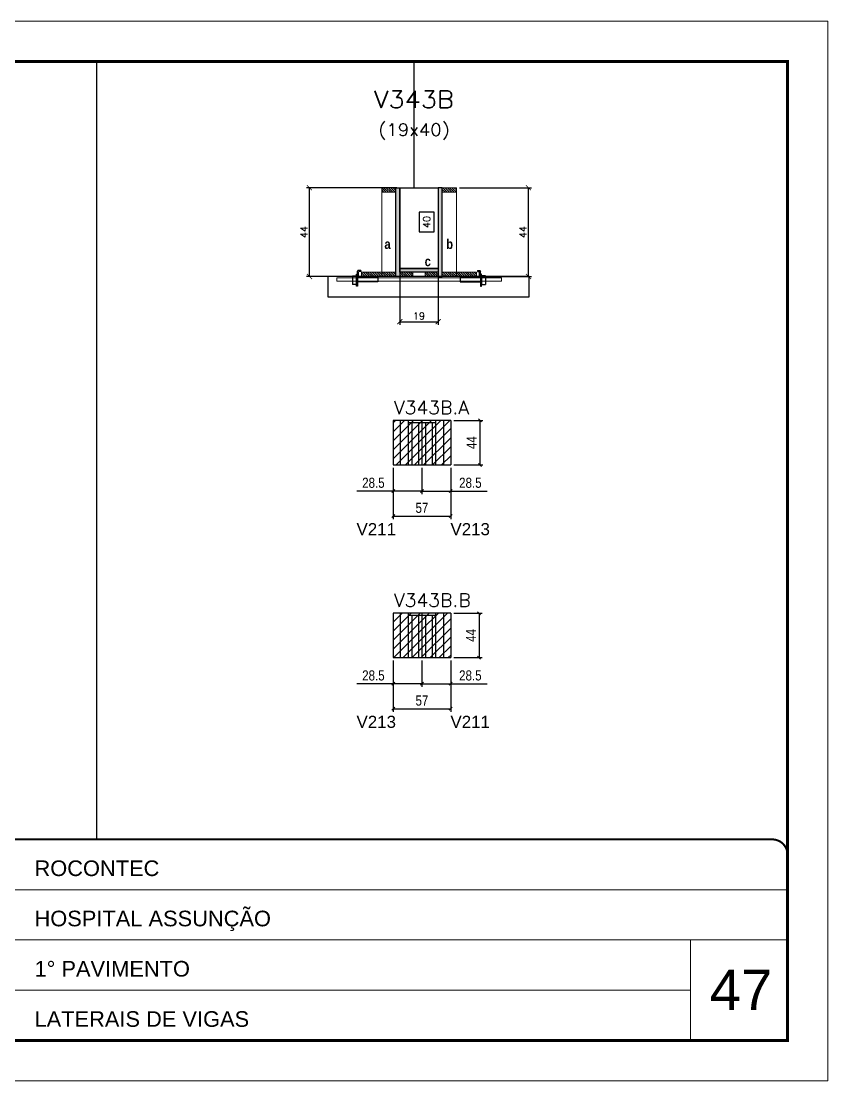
# Model space of a CAD drawing. Extents: x 137137 to 143418, y 10464 to 34486.
# Drawn here: x 140993 to 141792, y 20801 to 21851 of the extents above; entities that cross this region are included whole.
import ezdxf
from ezdxf.enums import TextEntityAlignment as Align

# ---------------------------------------------------------------- set-up
doc = ezdxf.new("R2010")
doc.units = 0
for name, pattern in [('CONTINUO', [0]), ('DASHED', [0.75, 0.5, -0.25]), ('HIDDEN', [0.375, 0.25, -0.125])]:
    doc.linetypes.add(name, pattern=pattern)
for name, color, linetype in [('5', 5, 'Continuous'), ('barrote', 251, 'Continuous'), ('COTA', 241, 'Continuous'), ('Cota Seção (2x)', 4, 'Continuous'), ('detalhes', 4, 'Continuous'), ('Painéis', 200, 'Continuous'), ('presilha', 1, 'Continuous'), ('SARR_2.2x7', 40, 'Continuous'), ('SARR_3.5x7', 81, 'Continuous'), ('Texto de Titulo', 7, 'Continuous'), ('Texto Qtd Sarr', 242, 'Continuous')]:
    doc.layers.add(name, color=color, linetype=linetype)
for name, color, linetype, lineweight in [('CARIMBO', 255, 'Continuous', 9), ('CONCRETO', 251, 'Continuous', 25), ('Folhas', 255, 'Continuous', 9), ('Hachura', 251, 'Continuous', 9), ('Madeira', 126, 'Continuous', 18), ('SARRAFO DE PRESSAO', 251, 'DASHED', 9), ('SCO-___-LAJ', 2, 'Continuous', 0), ('Texto Seção', 7, 'Continuous', 15)]:
    doc.layers.add(name, color=color, linetype=linetype, lineweight=lineweight)
doc.styles.add('ARIAL', font='arial.ttf')
doc.styles.add('COTA TECNICA', font='techl___.ttf', dxfattribs={"height": 10})
doc.styles.add('REGUA-120', font='ROMANS.shx', dxfattribs={"height": 15})
doc.styles.add('Romans', font='romans.shx')
doc.styles.get("Standard").update_dxf_attribs({"font": 'arial.ttf'})
doc.styles.add('TECNICA', font='techb___.ttf', dxfattribs={"height": 10})
doc.dimstyles.new('Cota Seção (2x)', dxfattribs={"dimtxt": 7, "dimasz": 5, "dimexe": 3, "dimexo": 3, "dimgap": 2, "dimtad": 3, "dimdec": 1, "dimlfac": 0.5, "dimzin": 12, "dimdsep": 46, "dimtxsty": 'Romans', "dimblk": 'ARCHTICK', "dimcen": 0, "dimclrd": 4, "dimclre": 4, "dimclrt": 1, "dimadec": 1, "dimazin": 3, "dimtfac": 1, "dimtdec": 1, "dimtmove": 0, "dimatfit": 3, "dimldrblk": 'OBLIQUE', "dimfxl": 1, "dimtolj": 1, "dimtzin": 12, "dimarcsym": 0})
doc.dimstyles.new('Cota Seção interna', dxfattribs={"dimtxt": 7, "dimasz": 6, "dimexe": 0.18, "dimexo": 2, "dimgap": -4, "dimtad": 3, "dimdec": 1, "dimlfac": 0.5, "dimzin": 12, "dimdsep": 46, "dimtxsty": 'Romans', "dimblk": 'ARCHTICK', "dimcen": 0.09, "dimse1": 1, "dimse2": 1, "dimsd1": 1, "dimsd2": 1, "dimclrd": 180, "dimclre": 5, "dimclrt": 1, "dimadec": 0, "dimazin": 3, "dimtfac": 1, "dimtdec": 1, "dimtofl": 0, "dimtmove": 0, "dimatfit": 3, "dimldrblk": 'ARCHTICK', "dimfxl": 1, "dimtolj": 1, "dimtzin": 0, "dimarcsym": 0})
doc.dimstyles.new('PAINEL', dxfattribs={"dimtxt": 10, "dimasz": 3, "dimexe": 3, "dimexo": 3, "dimgap": 3, "dimtad": 1, "dimdec": 1, "dimzin": 12, "dimdsep": 46, "dimtxsty": 'COTA TECNICA', "dimblk1": 'OBLIQUE', "dimblk2": 'OBLIQUE', "dimsah": 1, "dimcen": 0.9, "dimclrd": 4, "dimclre": 4, "dimclrt": 240, "dimadec": 1, "dimazin": 3, "dimtfac": 1, "dimtdec": 1, "dimtmove": 0, "dimatfit": 3, "dimfxl": 1, "dimtolj": 1, "dimtzin": 12, "dimarcsym": 0})
pattern_1 = [(45, (3170, -6891.4506), (-4.49012806, 4.49012806), [])]
pattern_2 = [(315, (164324.7636, 13368.8062), (1.12253202, 1.12253202), [])]
pattern_3 = [(315, (164324.7636, 13295.2062), (1.12253202, 1.12253202), [])]

# ---------------------------------------------------------------- blocks, each defined once
blk = doc.blocks.new('9999999999')
at = {"color": 30, "linetype": 'CONTINUO'}
for p, q in [((98564.6, 34379.6), (99584, 34379.6)), ((98564.6, 34329.8), (99488, 34329.8)), ((99584, 34329.8), (99488, 34329.8)), ((99488, 34329.8), (99488, 34230.2)), ((98564.6, 34280), (99488, 34280))]:
    blk.add_line(p, q, dxfattribs=at)
at = {"color": 30, "linetype": 'CONTINUO', "const_width": 2}
blk.add_lwpolyline([(99584, 34230.2), (99584, 34414.4, 0.414214), (99569, 34429.4), (98229, 34429.4, 0.414214), (98214, 34414.4), (98214, 34245.2, 0.414214), (98229, 34230.2), (99584, 34230.2)], format="xyb", dxfattribs=at)
at = {"layer": 'Folhas'}
blk.add_lwpolyline([(98139, 34190.2), (99624, 34190.2), (99624, 35240.2), (98139, 35240.2)], close=True, dxfattribs=at)
at = {"layer": 'Folhas', "color": 30, "const_width": 3}
blk.add_lwpolyline([(98214, 34230.2), (99584, 34230.2), (99584, 35200.2), (98214, 35200.2)], close=True, dxfattribs=at)
at = {"color": 7, "linetype": 'Continuous', "ltscale": 5, "style": 'ARIAL'}
for s, height, p in [('ROCONTEC', 15.48, (98837.7, 34393.1)), ('HOSPITAL ASSUNÇÃO', 15.483, (98837.7, 34343.3)), ('1° PAVIMENTO', 15.483, (98837.7, 34293.5)), ('LATERAIS DE VIGAS', 15.483, (98837.7, 34243.7))]:
    blk.add_text(s, height=height, dxfattribs=at).set_placement(p)
blk = doc.blocks.new('_Oblique')
at = {"color": 0, "linetype": 'ByBlock', "lineweight": -2}
blk.add_line((-0.5, -0.5), (0.5, 0.5), dxfattribs=at)
blk = doc.blocks.new('*D1895')
at = {"layer": 'COTA', "color": 4, "linetype": 'ByBlock', "lineweight": -2, "transparency": 16777216}
for p, q in [((141361.5, 21408.8), (141361.5, 21358.1)), ((141418.5, 21408.8), (141418.5, 21358.1)), ((141361.5, 21361.1), (141418.5, 21361.1))]:
    blk.add_line(p, q, dxfattribs=at)
at = {"layer": 'Defpoints', "color": 0, "linetype": 'ByBlock', "transparency": 16777216}
for p in [(141361.5, 21411.8), (141418.5, 21411.8), (141418.5, 21361.1)]:
    blk.add_point(p, dxfattribs=at)
at = {"layer": 'COTA', "color": 4, "linetype": 'ByBlock', "lineweight": -2, "transparency": 16777216, "xscale": 3, "yscale": 3, "zscale": 3, "rotation": 180}
blk.add_blockref('_Oblique', (141361.5, 21361.1), dxfattribs=at)
at = {"layer": 'COTA', "color": 4, "linetype": 'ByBlock', "lineweight": -2, "transparency": 16777216, "xscale": 3, "yscale": 3, "zscale": 3}
blk.add_blockref('_Oblique', (141418.5, 21361.1), dxfattribs=at)
at = {"layer": 'COTA', "color": 240, "linetype": 'ByBlock', "transparency": 16777216, "insert": (141390, 21369.2), "char_height": 10, "attachment_point": 5, "style": 'COTA TECNICA'}
blk.add_mtext('\\A1;57', dxfattribs=at)
blk = doc.blocks.new('*D1896')
at = {"layer": 'COTA', "color": 4, "linetype": 'ByBlock', "lineweight": -2, "transparency": 16777216}
for p, q in [((141361.5, 21408.8), (141361.5, 21382.9)), ((141390, 21408.8), (141390, 21382.9)), ((141361.5, 21385.9), (141325.4, 21385.9)), ((141390, 21385.9), (141361.5, 21385.9))]:
    blk.add_line(p, q, dxfattribs=at)
at = {"layer": 'Defpoints', "color": 0, "linetype": 'ByBlock', "transparency": 16777216}
for p in [(141361.5, 21411.8), (141390, 21411.8), (141390, 21385.9)]:
    blk.add_point(p, dxfattribs=at)
at = {"layer": 'COTA', "color": 4, "linetype": 'ByBlock', "lineweight": -2, "transparency": 16777216, "xscale": 3, "yscale": 3, "zscale": 3, "rotation": 180}
blk.add_blockref('_Oblique', (141361.5, 21385.9), dxfattribs=at)
at = {"layer": 'COTA', "color": 4, "linetype": 'ByBlock', "lineweight": -2, "transparency": 16777216, "xscale": 3, "yscale": 3, "zscale": 3}
blk.add_blockref('_Oblique', (141390, 21385.9), dxfattribs=at)
at = {"layer": 'COTA', "color": 240, "linetype": 'ByBlock', "transparency": 16777216, "insert": (141341.9, 21394), "char_height": 10, "attachment_point": 5, "style": 'COTA TECNICA'}
blk.add_mtext('\\A1;28.5', dxfattribs=at)
blk = doc.blocks.new('_ArchTick')
at = {"color": 0, "linetype": 'ByBlock', "const_width": 0.15}
blk.add_lwpolyline([(-0.5, -0.5), (0.5, 0.5)], dxfattribs=at)
blk = doc.blocks.new('*D1897')
at = {"layer": 'COTA', "color": 4, "lineweight": -2, "transparency": 16777216}
for p, q in [((141365.1, 21686.4), (141275.5, 21686.4)), ((141278.5, 21598.4), (141278.5, 21686.4)), ((141327.1, 21598.4), (141275.5, 21598.4))]:
    blk.add_line(p, q, dxfattribs=at)
at = {"layer": 'Defpoints', "color": 0, "transparency": 16777216}
for p in [(141278.5, 21686.4), (141368.1, 21686.4), (141330.1, 21598.4)]:
    blk.add_point(p, dxfattribs=at)
at = {"layer": 'COTA', "color": 4, "lineweight": -2, "transparency": 16777216, "xscale": 5, "yscale": 5, "zscale": 5}
for p, rotation in [((141278.5, 21686.4), 90), ((141278.5, 21598.4), 270)]:
    blk.add_blockref('_ArchTick', p, dxfattribs=dict(at, rotation=rotation))
at = {"layer": 'COTA', "color": 1, "transparency": 16777216, "insert": (141273, 21642.4), "char_height": 7, "attachment_point": 5, "rotation": 90, "style": 'Romans'}
blk.add_mtext('\\A1;44', dxfattribs=at)
blk = doc.blocks.new('*D1898')
at = {"layer": 'COTA', "color": 4, "lineweight": -2, "transparency": 16777216}
for p, q in [((141427.1, 21686.4), (141498.6, 21686.4)), ((141495.6, 21598.4), (141495.6, 21686.4)), ((141447.1, 21598.4), (141498.6, 21598.4))]:
    blk.add_line(p, q, dxfattribs=at)
at = {"layer": 'Defpoints', "color": 0, "transparency": 16777216}
for p in [(141424.1, 21686.4), (141495.6, 21686.4), (141444.1, 21598.4)]:
    blk.add_point(p, dxfattribs=at)
at = {"layer": 'COTA', "color": 4, "lineweight": -2, "transparency": 16777216, "xscale": 5, "yscale": 5, "zscale": 5}
for p, rotation in [((141495.6, 21686.4), 90), ((141495.6, 21598.4), 270)]:
    blk.add_blockref('_ArchTick', p, dxfattribs=dict(at, rotation=rotation))
at = {"layer": 'COTA', "color": 1, "transparency": 16777216, "insert": (141490.1, 21642.4), "char_height": 7, "attachment_point": 5, "rotation": 90, "style": 'Romans'}
blk.add_mtext('\\A1;44', dxfattribs=at)
blk = doc.blocks.new('*D1899')
at = {"layer": 'Cota Seção (2x)', "color": 180, "lineweight": -2, "transparency": 16777216}
for p, q in [((141402.1, 21662.1), (141387.1, 21662.1)), ((141387.1, 21662.1), (141387.1, 21642.8)), ((141402.1, 21642.8), (141402.1, 21662.1)), ((141387.1, 21642.8), (141402.1, 21642.8))]:
    blk.add_line(p, q, dxfattribs=at)
at = {"layer": 'Defpoints', "color": 0, "transparency": 16777216}
for p in [(141406.1, 21686.4), (141406.1, 21686.4), (141406.1, 21606.5)]:
    blk.add_point(p, dxfattribs=at)
at = {"layer": 'Cota Seção (2x)', "color": 1, "transparency": 16777216, "insert": (141394.6, 21652.4), "char_height": 7, "attachment_point": 5, "rotation": 90, "style": 'Romans'}
blk.add_mtext('\\A1;40', dxfattribs=at)
blk = doc.blocks.new('titulo1')
at = {"layer": 'Defpoints', "color": 252, "linetype": 'HIDDEN', "ltscale": 2}
blk.add_line((0, 0), (0, 125), dxfattribs=at)
at = {"layer": 'Defpoints', "style": 'Romans', "oblique": 15}
blk.add_attdef('FOLHA', text='', height=10, dxfattribs=at).set_placement((0, 15.6), align=Align.MIDDLE_CENTER)
at = {"layer": 'Texto Qtd Sarr', "color": 3, "style": 'Romans', "oblique": 15}
for tag, height, p in [('TITULO', 17, (0, 71.4)), ('SEÇÃO', 12, (0, 41.5))]:
    blk.add_attdef(tag, text='', height=height, dxfattribs=at).set_placement(p, align=Align.MIDDLE_CENTER)
blk = doc.blocks.new('PRESILHA METÁLICA 1')
at = {"layer": 'presilha'}
for p, q in [((7.5, 10.6), (7.5, 19.9)), ((12, 21), (8.6, 21)), ((9, 11.6), (9, 18.9)), ((12, 19.5), (9.6, 19.5)), ((12, 21), (12, 19.5)), ((0, 13), (6, 13)), ((0, 13), (0, 0)), ((6, 0), (0, 0)), ((6, 15.5), (7.5, 15.5)), ((6, -2.5), (6, 15.5)), ((6, 13), (6, 0)), ((7.5, 15.5), (7.5, -2.5)), ((37.5, 4.1), (7.5, 4.1)), ((37.5, 11), (9.6, 11)), ((37.5, 11), (37.5, 4.1)), ((7.5, -2.5), (6, -2.5))]:
    blk.add_line(p, q, dxfattribs=at)
for centre, radius, start, end in [((8.6, 19.9), 1.14, 90, 180), ((9.6, 18.9), 0.57, 90, 180), ((9.6, 11.6), 0.57, 180, 270)]:
    blk.add_arc(centre, radius, start, end, dxfattribs=at)
blk = doc.blocks.new('*D1900')
at = {"layer": 'COTA', "color": 4, "lineweight": -2, "transparency": 16777216}
for p, q in [((141368.1, 21599.8), (141368.1, 21550.7)), ((141406.1, 21599.8), (141406.1, 21550.7)), ((141368.1, 21553.7), (141406.1, 21553.7))]:
    blk.add_line(p, q, dxfattribs=at)
at = {"layer": 'Defpoints', "color": 0, "transparency": 16777216}
for p in [(141368.1, 21602.8), (141406.1, 21602.8), (141406.1, 21553.7)]:
    blk.add_point(p, dxfattribs=at)
at = {"layer": 'COTA', "color": 4, "lineweight": -2, "transparency": 16777216, "xscale": 5, "yscale": 5, "zscale": 5, "rotation": 180}
blk.add_blockref('_ArchTick', (141368.1, 21553.7), dxfattribs=at)
at = {"layer": 'COTA', "color": 4, "lineweight": -2, "transparency": 16777216, "xscale": 5, "yscale": 5, "zscale": 5}
blk.add_blockref('_ArchTick', (141406.1, 21553.7), dxfattribs=at)
at = {"layer": 'COTA', "color": 1, "transparency": 16777216, "insert": (141387.1, 21559.2), "char_height": 7, "attachment_point": 5, "style": 'Romans'}
blk.add_mtext('\\A1;19', dxfattribs=at)
blk = doc.blocks.new('*D1901')
at = {"layer": 'COTA', "color": 4, "lineweight": -2, "transparency": 16777216}
for p, q in [((141390, 21408.8), (141390, 21382.9)), ((141418.5, 21408.8), (141418.5, 21382.9)), ((141390, 21385.9), (141418.5, 21385.9)), ((141418.5, 21385.9), (141454.6, 21385.9))]:
    blk.add_line(p, q, dxfattribs=at)
at = {"layer": 'Defpoints', "color": 0, "transparency": 16777216}
for p in [(141390, 21411.8), (141418.5, 21411.8), (141418.5, 21385.9)]:
    blk.add_point(p, dxfattribs=at)
at = {"layer": 'COTA', "color": 4, "lineweight": -2, "transparency": 16777216, "xscale": 3, "yscale": 3, "zscale": 3, "rotation": 180}
blk.add_blockref('_Oblique', (141390, 21385.9), dxfattribs=at)
at = {"layer": 'COTA', "color": 4, "lineweight": -2, "transparency": 16777216, "xscale": 3, "yscale": 3, "zscale": 3}
blk.add_blockref('_Oblique', (141418.5, 21385.9), dxfattribs=at)
at = {"layer": 'COTA', "color": 240, "transparency": 16777216, "insert": (141438, 21394), "char_height": 10, "attachment_point": 5, "style": 'COTA TECNICA'}
blk.add_mtext('\\A1;28.5', dxfattribs=at)
blk = doc.blocks.new('*D1863')
at = {"layer": 'COTA', "color": 4, "linetype": 'ByBlock', "lineweight": -2, "transparency": 16777216}
for p, q in [((141361.5, 21217.8), (141361.5, 21167.1)), ((141418.5, 21217.8), (141418.5, 21167.1)), ((141361.5, 21170.1), (141418.5, 21170.1))]:
    blk.add_line(p, q, dxfattribs=at)
at = {"layer": 'Defpoints', "color": 0, "linetype": 'ByBlock', "transparency": 16777216}
for p in [(141361.5, 21220.8), (141418.5, 21220.8), (141418.5, 21170.1)]:
    blk.add_point(p, dxfattribs=at)
at = {"layer": 'COTA', "color": 4, "linetype": 'ByBlock', "lineweight": -2, "transparency": 16777216, "xscale": 3, "yscale": 3, "zscale": 3, "rotation": 180}
blk.add_blockref('_Oblique', (141361.5, 21170.1), dxfattribs=at)
at = {"layer": 'COTA', "color": 4, "linetype": 'ByBlock', "lineweight": -2, "transparency": 16777216, "xscale": 3, "yscale": 3, "zscale": 3}
blk.add_blockref('_Oblique', (141418.5, 21170.1), dxfattribs=at)
at = {"layer": 'COTA', "color": 240, "linetype": 'ByBlock', "transparency": 16777216, "insert": (141390, 21178.2), "char_height": 10, "attachment_point": 5, "style": 'COTA TECNICA'}
blk.add_mtext('\\A1;57', dxfattribs=at)
blk = doc.blocks.new('*D1864')
at = {"layer": 'COTA', "color": 4, "linetype": 'ByBlock', "lineweight": -2, "transparency": 16777216}
for p, q in [((141361.5, 21217.8), (141361.5, 21191.9)), ((141390, 21217.8), (141390, 21191.9)), ((141361.5, 21194.9), (141325.4, 21194.9)), ((141390, 21194.9), (141361.5, 21194.9))]:
    blk.add_line(p, q, dxfattribs=at)
at = {"layer": 'Defpoints', "color": 0, "linetype": 'ByBlock', "transparency": 16777216}
for p in [(141361.5, 21220.8), (141390, 21220.8), (141390, 21194.9)]:
    blk.add_point(p, dxfattribs=at)
at = {"layer": 'COTA', "color": 4, "linetype": 'ByBlock', "lineweight": -2, "transparency": 16777216, "xscale": 3, "yscale": 3, "zscale": 3, "rotation": 180}
blk.add_blockref('_Oblique', (141361.5, 21194.9), dxfattribs=at)
at = {"layer": 'COTA', "color": 4, "linetype": 'ByBlock', "lineweight": -2, "transparency": 16777216, "xscale": 3, "yscale": 3, "zscale": 3}
blk.add_blockref('_Oblique', (141390, 21194.9), dxfattribs=at)
at = {"layer": 'COTA', "color": 240, "linetype": 'ByBlock', "transparency": 16777216, "insert": (141341.9, 21203.1), "char_height": 10, "attachment_point": 5, "style": 'COTA TECNICA'}
blk.add_mtext('\\A1;28.5', dxfattribs=at)
blk = doc.blocks.new('*D1902')
at = {"layer": 'COTA', "color": 4, "lineweight": -2, "transparency": 16777216}
for p, q in [((141390, 21217.8), (141390, 21191.9)), ((141418.5, 21217.8), (141418.5, 21191.9)), ((141390, 21194.9), (141418.5, 21194.9)), ((141418.5, 21194.9), (141454.6, 21194.9))]:
    blk.add_line(p, q, dxfattribs=at)
at = {"layer": 'Defpoints', "color": 0, "transparency": 16777216}
for p in [(141390, 21220.8), (141418.5, 21220.8), (141418.5, 21194.9)]:
    blk.add_point(p, dxfattribs=at)
at = {"layer": 'COTA', "color": 4, "lineweight": -2, "transparency": 16777216, "xscale": 3, "yscale": 3, "zscale": 3, "rotation": 180}
blk.add_blockref('_Oblique', (141390, 21194.9), dxfattribs=at)
at = {"layer": 'COTA', "color": 4, "lineweight": -2, "transparency": 16777216, "xscale": 3, "yscale": 3, "zscale": 3}
blk.add_blockref('_Oblique', (141418.5, 21194.9), dxfattribs=at)
at = {"layer": 'COTA', "color": 240, "transparency": 16777216, "insert": (141438, 21203.1), "char_height": 10, "attachment_point": 5, "style": 'COTA TECNICA'}
blk.add_mtext('\\A1;28.5', dxfattribs=at)
blk = doc.blocks.new('*D1903')
at = {"layer": 'COTA', "color": 4, "lineweight": -2, "transparency": 16777216}
for p, q in [((141421.5, 21455.8), (141450.4, 21455.8)), ((141447.4, 21455.8), (141447.4, 21411.8)), ((141421.5, 21411.8), (141450.4, 21411.8))]:
    blk.add_line(p, q, dxfattribs=at)
at = {"layer": 'Defpoints', "color": 0, "transparency": 16777216}
for p in [(141418.5, 21455.8), (141418.5, 21411.8), (141447.4, 21411.8)]:
    blk.add_point(p, dxfattribs=at)
at = {"layer": 'COTA', "color": 4, "lineweight": -2, "transparency": 16777216, "xscale": 3, "yscale": 3, "zscale": 3}
for p, rotation in [((141447.4, 21455.8), 90), ((141447.4, 21411.8), 270)]:
    blk.add_blockref('_Oblique', p, dxfattribs=dict(at, rotation=rotation))
at = {"layer": 'COTA', "color": 240, "transparency": 16777216, "insert": (141439.3, 21433.8), "char_height": 10, "attachment_point": 5, "rotation": 90, "style": 'COTA TECNICA'}
blk.add_mtext('\\A1;44', dxfattribs=at)
blk = doc.blocks.new('*D1904')
at = {"layer": 'COTA', "color": 4, "lineweight": -2, "transparency": 16777216}
for p, q in [((141421.5, 21264.8), (141449.7, 21264.8)), ((141446.7, 21264.8), (141446.7, 21220.8)), ((141421.5, 21220.8), (141449.7, 21220.8))]:
    blk.add_line(p, q, dxfattribs=at)
at = {"layer": 'Defpoints', "color": 0, "transparency": 16777216}
for p in [(141418.5, 21264.8), (141418.5, 21220.8), (141446.7, 21220.8)]:
    blk.add_point(p, dxfattribs=at)
at = {"layer": 'COTA', "color": 4, "lineweight": -2, "transparency": 16777216, "xscale": 3, "yscale": 3, "zscale": 3}
for p, rotation in [((141446.7, 21264.8), 90), ((141446.7, 21220.8), 270)]:
    blk.add_blockref('_Oblique', p, dxfattribs=dict(at, rotation=rotation))
at = {"layer": 'COTA', "color": 240, "transparency": 16777216, "insert": (141438.6, 21242.8), "char_height": 10, "attachment_point": 5, "rotation": 90, "style": 'COTA TECNICA'}
blk.add_mtext('\\A1;44', dxfattribs=at)

msp = doc.modelspace()

# ---------------------------------------------------------------- hatches: boundary and pattern name
at = {"layer": 'Hachura'}
h = msp.add_hatch(dxfattribs=at)
h.set_pattern_fill('ANSI31', color=256, scale=0.5, angle=270, style=0)
h.set_pattern_definition([(315, (164324.7636, 13378.8062), (1.12253202, 1.12253202), [])])
h.paths.add_polyline_path([(141364.14, 21682.05), (141364.14, 21686.45), (141350.14, 21686.45), (141350.14, 21682.05)])
h = msp.add_hatch(color=256, dxfattribs=at)
h.dxf.hatch_style = 1
h.paths.add_polyline_path([(141364.14, 21686.45), (141368.14, 21686.45), (141368.14, 21598.45), (141364.14, 21598.45)])
h = msp.add_hatch(color=256, dxfattribs=at)
h.dxf.hatch_style = 1
h.paths.add_polyline_path([(141410.13, 21686.45), (141406.13, 21686.45), (141406.14, 21598.45), (141410.14, 21598.45)])
h = msp.add_hatch(dxfattribs=at)
h.set_pattern_fill('ANSI31', color=256, scale=0.5, angle=270, style=0)
h.set_pattern_definition([(315, (164324.7733, 13378.8062), (1.12253202, 1.12253202), [])])
h.paths.add_polyline_path([(141410.13, 21682.05), (141410.13, 21686.45), (141424.13, 21686.45), (141424.13, 21682.05)])
h = msp.add_hatch(dxfattribs=at)
h.set_pattern_fill('ANSI31', color=256, scale=0.5, angle=270, style=0)
h.set_pattern_definition(pattern_2)
h.paths.add_polyline_path([(141330.14, 21598.45), (141330.14, 21602.85), (141350.14, 21602.85), (141350.14, 21598.45)])
h = msp.add_hatch(dxfattribs=at)
h.set_pattern_fill('ANSI31', color=256, scale=0.5, angle=270, style=0)
h.set_pattern_definition(pattern_3)
h.paths.add_polyline_path([(141364.14, 21598.45), (141364.14, 21602.85), (141350.14, 21602.85), (141350.14, 21598.45)])
h = msp.add_hatch(color=256, dxfattribs=at)
h.dxf.hatch_style = 1
h.paths.add_polyline_path([(141368.14, 21602.85), (141368.14, 21606.45), (141406.14, 21606.45), (141406.14, 21602.85)])
h = msp.add_hatch(dxfattribs=at)
h.set_pattern_fill('ANSI31', color=256, scale=0.5, angle=270, style=0)
h.set_pattern_definition(pattern_2)
h.paths.add_polyline_path([(141368.14, 21598.45), (141368.14, 21602.85), (141381.14, 21602.85), (141381.14, 21598.45)])
h = msp.add_hatch(dxfattribs=at)
h.set_pattern_fill('ANSI31', color=256, scale=0.5, angle=270, style=0)
h.set_pattern_definition(pattern_2)
h.paths.add_polyline_path([(141406.14, 21598.45), (141406.14, 21602.85), (141393.14, 21602.85), (141393.14, 21598.45)])
h = msp.add_hatch(dxfattribs=at)
h.set_pattern_fill('ANSI31', color=256, scale=0.5, angle=270, style=0)
h.set_pattern_definition(pattern_3)
h.paths.add_polyline_path([(141410.14, 21598.45), (141410.14, 21602.85), (141424.14, 21602.85), (141424.14, 21598.45)])
h = msp.add_hatch(dxfattribs=at)
h.set_pattern_fill('ANSI31', color=256, scale=0.5, angle=270, style=0)
h.set_pattern_definition(pattern_2)
h.paths.add_polyline_path([(141444.14, 21598.45), (141444.14, 21602.85), (141424.14, 21602.85), (141424.14, 21598.45)])
at = {"layer": 'Hachura', "linetype": 'ByBlock'}
h = msp.add_hatch(dxfattribs=at)
h.set_pattern_fill('ANSI31', color=256, scale=2)
h.set_pattern_definition(pattern_1)
h.paths.add_polyline_path([(141389.98, 21455.75), (141361.48, 21455.75), (141361.48, 21411.75), (141389.98, 21411.75)])
h = msp.add_hatch(dxfattribs=at)
h.set_pattern_fill('ANSI31', color=256, scale=2)
h.set_pattern_definition(pattern_1)
h.paths.add_polyline_path([(141418.48, 21455.75), (141389.98, 21455.75), (141389.98, 21411.75), (141418.48, 21411.75)])
h = msp.add_hatch(dxfattribs=at)
h.set_pattern_fill('ANSI31', color=256, scale=2)
h.set_pattern_definition(pattern_1)
h.paths.add_polyline_path([(141389.98, 21264.83), (141361.48, 21264.83), (141361.48, 21220.83), (141389.98, 21220.83)])
h = msp.add_hatch(dxfattribs=at)
h.set_pattern_fill('ANSI31', color=256, scale=2)
h.set_pattern_definition(pattern_1)
h.paths.add_polyline_path([(141418.48, 21264.83), (141389.98, 21264.83), (141389.98, 21220.83), (141418.48, 21220.83)])

# ---------------------------------------------------------------- linework, layer by layer
at = {"layer": 'barrote'}
msp.add_lwpolyline([(141296.69, 21578.45), (141496.27, 21578.45), (141496.27, 21598.45), (141296.69, 21598.45)], close=True, dxfattribs=at)
at = {"layer": 'CONCRETO'}
msp.add_lwpolyline([(141368.14, 21686.45), (141368.14, 21686.45), (141368.14, 21686.45), (141368.14, 21686.45), (141406.14, 21686.45), (141406.14, 21686.45), (141406.14, 21686.45), (141406.14, 21606.45), (141368.14, 21606.45), (141368.14, 21686.45)], close=True, dxfattribs=at)
at = {"layer": 'COTA', "linetype": 'ByBlock'}
msp.add_line((141067.29, 21811.45), (141067.29, 21040.69), dxfattribs=at)
at = {"layer": 'Madeira'}
for points in [[(141364.14, 21682.05), (141364.14, 21686.45), (141350.14, 21686.45), (141350.14, 21682.05)], [(141364.14, 21686.45), (141350.14, 21686.45), (141350.14, 21598.45), (141364.14, 21598.45)], [(141410.13, 21682.05), (141410.13, 21686.45), (141424.13, 21686.45), (141424.13, 21682.05)], [(141410.13, 21686.45), (141424.13, 21686.45), (141424.14, 21598.45), (141410.14, 21598.45)], [(141330.14, 21598.45), (141330.14, 21602.85), (141350.14, 21602.85), (141350.14, 21598.45)], [(141364.14, 21598.45), (141364.14, 21602.85), (141350.14, 21602.85), (141350.14, 21598.45)], [(141368.14, 21598.45), (141368.14, 21602.85), (141381.14, 21602.85), (141381.14, 21598.45)], [(141406.14, 21598.45), (141406.14, 21602.85), (141393.14, 21602.85), (141393.14, 21598.45)], [(141410.14, 21598.45), (141410.14, 21602.85), (141424.14, 21602.85), (141424.14, 21598.45)], [(141444.14, 21598.45), (141444.14, 21602.85), (141424.14, 21602.85), (141424.14, 21598.45)]]:
    msp.add_lwpolyline(points, close=True, dxfattribs=at)
at = {"layer": 'Painéis', "linetype": 'ByBlock'}
for p, q in [((141361.48, 21455.75), (141361.48, 21411.75)), ((141418.48, 21455.75), (141361.48, 21455.75)), ((141389.98, 21455.75), (141389.98, 21411.75)), ((141418.48, 21455.75), (141418.48, 21411.75)), ((141361.48, 21411.75), (141418.48, 21411.75)), ((141361.48, 21264.83), (141361.48, 21220.83)), ((141418.48, 21264.83), (141361.48, 21264.83)), ((141389.98, 21264.83), (141389.98, 21220.83)), ((141418.48, 21264.83), (141418.48, 21220.83)), ((141361.48, 21220.83), (141418.48, 21220.83))]:
    msp.add_line(p, q, dxfattribs=at)
at = {"layer": 'Painéis'}
for points in [[(141364.14, 21686.45), (141368.14, 21686.45), (141368.14, 21598.45), (141364.14, 21598.45)], [(141410.13, 21686.45), (141406.13, 21686.45), (141406.14, 21598.45), (141410.14, 21598.45)], [(141368.14, 21602.85), (141368.14, 21606.45), (141406.14, 21606.45), (141406.14, 21602.85)]]:
    msp.add_lwpolyline(points, close=True, dxfattribs=at)
at = {"layer": 'SARR_2.2x7', "linetype": 'Continuous'}
for p, q in [((141368.48, 21455.75), (141368.48, 21411.75)), ((141389.98, 21453.55), (141376.48, 21453.55)), ((141403.48, 21453.55), (141389.98, 21453.55)), ((141411.48, 21455.75), (141411.48, 21411.75)), ((141368.48, 21264.83), (141368.48, 21220.83)), ((141389.98, 21262.63), (141376.48, 21262.63)), ((141403.48, 21262.63), (141389.98, 21262.63)), ((141411.48, 21264.83), (141411.48, 21220.83))]:
    msp.add_line(p, q, dxfattribs=at)
at = {"layer": 'SARR_3.5x7'}
for p, q in [((141376.48, 21455.75), (141376.48, 21411.75)), ((141379.98, 21453.55), (141379.98, 21411.75)), ((141386.48, 21453.55), (141386.48, 21411.75)), ((141393.48, 21453.55), (141393.48, 21411.75)), ((141399.98, 21453.55), (141399.98, 21411.75)), ((141403.48, 21455.75), (141403.48, 21411.75)), ((141376.48, 21264.83), (141376.48, 21220.83)), ((141379.98, 21262.63), (141379.98, 21220.83)), ((141386.48, 21262.63), (141386.48, 21220.83)), ((141393.48, 21262.63), (141393.48, 21220.83)), ((141399.98, 21262.63), (141399.98, 21220.83)), ((141403.48, 21264.83), (141403.48, 21220.83))]:
    msp.add_line(p, q, dxfattribs=at)
at = {"layer": 'SCO-___-LAJ', "color": 1}
msp.add_lwpolyline([(141305.69, 21597.12), (141468.95, 21597.12), (141468.95, 21593.92), (141305.69, 21593.92)], close=True, dxfattribs=at)

# ---------------------------------------------------------------- block references
at = {"layer": 'presilha', "yscale": 0.6666666666666666, "zscale": 0.6666666666666666}
for p, xscale in [((141321.28, 21590.48), 0.6666666666666666), ((141453.01, 21590.48), -0.6666666666666666)]:
    msp.add_blockref('PRESILHA METÁLICA 1', p, dxfattribs=dict(at, xscale=xscale))
at = {"layer": 'SARRAFO DE PRESSAO', "color": 6, "linetype": 'ByBlock'}
msp.add_blockref('9999999999', (42168.31, -13388.76), dxfattribs=at)
at = {"layer": 'Texto Seção'}
ref = msp.add_blockref('titulo1', (141382.14, 21686.45), dxfattribs=at)
ref.add_attrib('TITULO', 'V343B', dxfattribs={"layer": 'Texto de Titulo', "color": 7, "height": 17, "style": 'Romans', "width": 1.1}).set_placement((141382.14, 21773.95), align=Align.MIDDLE_CENTER)
ref.add_attrib('SEÇÃO', '(19x40)', dxfattribs={"layer": 'Texto de Titulo', "color": 7, "height": 12, "style": 'Romans', "width": 1.1}).set_placement((141382.14, 21743.95), align=Align.MIDDLE_CENTER)

# ---------------------------------------------------------------- texts
at = {"layer": '5', "linetype": 'Continuous'}
for s, p in [('V211', (141325.15, 21342.12)), ('V213', (141418.26, 21342.12)), ('V213', (141325.15, 21151.2)), ('V211', (141418.26, 21151.2))]:
    msp.add_text(s, height=12, rotation=0.00004, dxfattribs=at).set_placement(p)
at = {"layer": 'CARIMBO', "style": 'ARIAL'}
msp.add_text('47', height=40, dxfattribs=at).set_placement((141675.15, 20871.59))
at = {"layer": 'detalhes', "style": 'TECNICA'}
for s, p in [('a', (141352.84, 21625.79)), ('b', (141414.08, 21625.78)), ('c', (141392.74, 21608.69))]:
    msp.add_text(s, height=9.6, dxfattribs=at).set_placement(p)
at = {"layer": 'Texto Seção', "style": 'REGUA-120', "width": 1.05}
for s, p in [('V343B.A', (141362.3, 21462.12)), ('V343B.B', (141362.3, 21271.2))]:
    msp.add_text(s, height=13, dxfattribs=at).set_placement(p)

# ---------------------------------------------------------------- dimensions: what is measured, and where the dimension line sits
at = {"layer": 'COTA'}
for base, p1, p2, dimstyle, picture, middle in [((141278.49, 21686.45), (141330.14, 21598.45), (141368.14, 21686.45), 'Cota Seção (2x)', '*D1897', (141272.99, 21642.45)), ((141495.62, 21686.45), (141444.14, 21598.45), (141424.13, 21686.45), 'Cota Seção (2x)', '*D1898', (141490.12, 21642.45)), ((141447.4, 21411.75), (141418.48, 21455.75), (141418.48, 21411.75), 'PAINEL', '*D1903', (141439.33, 21433.75)), ((141446.72, 21220.83), (141418.48, 21264.83), (141418.48, 21220.83), 'PAINEL', '*D1904', (141438.65, 21242.83))]:
    dim = msp.add_linear_dim(base=base, p1=p1, p2=p2, angle=90, dimstyle=dimstyle, dxfattribs=at)
    dim.commit()
    dim.dimension.update_dxf_attribs({"geometry": picture, "text_midpoint": middle})
for base, p1, p2, dimstyle, picture, middle in [((141406.14, 21553.72), (141368.14, 21602.85), (141406.14, 21602.85), 'Cota Seção (2x)', '*D1900', (141387.14, 21559.22)), ((141418.48, 21385.86), (141389.98, 21411.75), (141418.48, 21411.75), 'PAINEL', '*D1901', (141438.04, 21393.99)), ((141418.48, 21194.94), (141389.98, 21220.83), (141418.48, 21220.83), 'PAINEL', '*D1902', (141438.04, 21203.07))]:
    dim = msp.add_linear_dim(base=base, p1=p1, p2=p2, dimstyle=dimstyle, dxfattribs=at)
    dim.commit()
    dim.dimension.update_dxf_attribs({"geometry": picture, "text_midpoint": middle})
at = {"layer": 'COTA', "linetype": 'ByBlock'}
for base, p1, p2, picture, middle in [((141389.98, 21385.86), (141361.48, 21411.75), (141389.98, 21411.75), '*D1896', (141341.92, 21385.86)), ((141389.98, 21194.94), (141361.48, 21220.83), (141389.98, 21220.83), '*D1864', (141341.92, 21194.94))]:
    dim = msp.add_linear_dim(base=base, p1=p1, p2=p2, dimstyle='PAINEL', dxfattribs=at)
    dim.commit()
    dim.dimension.update_dxf_attribs({"geometry": picture, "text_midpoint": middle, "dimtype": 160})
for p1, p2, picture, middle in [((141361.48, 21411.75), (141418.48, 21411.75), '*D1895', (141389.98, 21369.16)), ((141361.48, 21220.83), (141418.48, 21220.83), '*D1863', (141389.98, 21178.24))]:
    dim = msp.add_aligned_dim(p1=p1, p2=p2, distance=-50.7, dimstyle='PAINEL', dxfattribs=at)
    dim.commit()
    dim.dimension.update_dxf_attribs({"geometry": picture, "text_midpoint": middle})
at = {"layer": 'Cota Seção (2x)'}
dim = msp.add_linear_dim(base=(141406.14, 21686.45), p1=(141406.14, 21606.45), p2=(141406.13, 21686.45), angle=90, dimstyle='Cota Seção interna', dxfattribs=at)
dim.commit()
dim.dimension.update_dxf_attribs({"geometry": '*D1899', "text_midpoint": (141406.14, 21652.45), "dimtype": 160})

doc.saveas('drawing.dxf')
